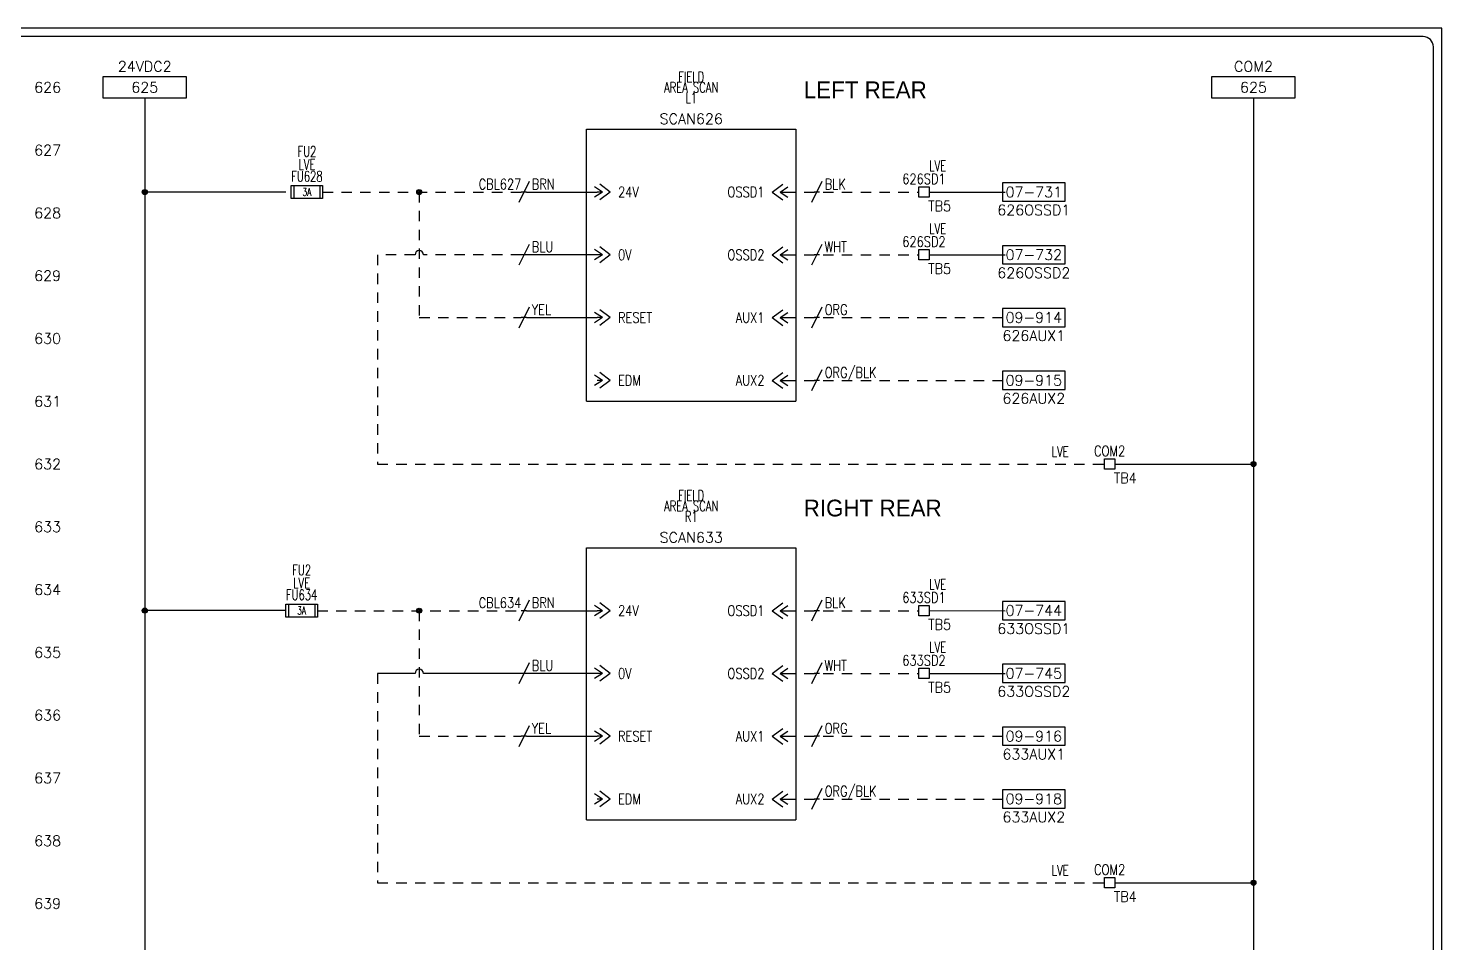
# Model space of a CAD drawing. Header units: inches. Extents: x 0 to 34.2, y 0 to 22.
# Drawn here: x 17.36 to 34.25, y 11.03 to 21.96 of the extents above; entities that cross this region are included whole.
import ezdxf
from ezdxf.enums import TextEntityAlignment as Align

# ---------------------------------------------------------------- set-up
doc = ezdxf.new("R2010")
doc.units = ezdxf.units.IN
doc.header["$MEASUREMENT"] = 0
doc.linetypes.add('HIDDEN2', pattern=[0.1875, 0.125, -0.0625])
for name, color, linetype in [('BLU_12AWG', 5, 'Continuous'), ('BLU_16AWG', 5, 'Continuous'), ('BLU_WHT_12AWG', 4, 'Continuous'), ('DESC', 150, 'Continuous'), ('LOC', 8, 'Continuous'), ('MISC', 7, 'Continuous'), ('PSYMS', 7, 'Continuous'), ('SYMS', 7, 'Continuous'), ('TAGS', 1, 'Continuous'), ('TERMS', 3, 'Continuous'), ('WIREREF', 50, 'Continuous'), ('WIRES', 7, 'Continuous'), ('XREF', 7, 'Continuous')]:
    doc.layers.add(name, color=color, linetype=linetype)
doc.styles.add('Fields', font='simplex.shx', dxfattribs={"height": 0.185})
doc.styles.add('HAND', font='HAND.shx')
doc.styles.add('WD', font='romans.shx', dxfattribs={"height": 0.185})

# ---------------------------------------------------------------- blocks, each defined once
blk = doc.blocks.new('RG_Master_Ver_4_2_2')
at = {"color": 3}
for p, q in [((34.028, 21.856), (0.25, 21.856)), ((34.15, 0.194), (34.15, 21.734))]:
    blk.add_line(p, q, dxfattribs=at)
blk.add_lwpolyline([(0, -0.044), (34.25, -0.044), (34.25, 21.956), (0, 21.956)], close=True, dxfattribs=at)
blk.add_arc((34.028, 21.734), 0.122, 0, 90, dxfattribs=at)
at = {"style": 'Fields'}
for tag, p in [('DESCRIPTION_3', (13.116, 1.307)), ('DRN_3', (15.472, 1.307)), ('CHK_3', (16.529, 1.307)), ('APP_3', (17.552, 1.307)), ('DATE_3', (18.829, 1.307)), ('DRAWING_DESC', (32.229, 1.246)), ('CUSTOMER', (28.997, 1.214)), ('DESCRIPTION_2', (13.116, 0.951)), ('DRN_2', (15.472, 0.951)), ('CHK_2', (16.529, 0.951)), ('APP_2', (17.552, 0.951)), ('DATE_2', (18.829, 0.951)), ('SIZE', (30.715, 0.894)), ('DRAWING_#', (32.125, 0.894)), ('REV', (33.543, 0.894)), ('DESCRIPTION_1', (13.116, 0.596)), ('DRN_1', (15.472, 0.596)), ('CHK_1', (16.529, 0.596)), ('APP_1', (17.552, 0.596)), ('DATE_1', (18.829, 0.596)), ('PROJECT_#', (28.981, 0.581)), ('DRN_BY', (30.875, 0.524)), ('CHK_BY', (31.762, 0.524)), ('APP_BY', (32.75, 0.524)), ('SCALE', (33.652, 0.524)), ('PROJECT_NAME', (29.021, 0.176)), ('SHEETNUM', (32.753, 0.176)), ('TTL_SHTS', (33.547, 0.176))]:
    blk.add_attdef(tag, text='', height=0.125, dxfattribs=at).set_placement(p, align=Align.CENTER)
at = {"style": 'Fields', "flags": 9}
blk.add_attdef('WD_TB', (9.953, 0.194), '', height=0.0638, dxfattribs=at)
blk = doc.blocks.new('WD_MLRH')
at = {"style": 'WD'}
blk.add_attdef('RUNGFIRST', text='', height=0.125, dxfattribs=at).set_placement((-0.25, 0), align=Align.MIDDLE_RIGHT)
at = {"style": 'WD', "flags": 1}
for tag, p in [('RUNGHORV', (-0.25, -0.127)), ('RUNGINC', (-0.25, -0.163)), ('WIRE-START', (-0.25, -0.356)), ('WIREMODE', (-0.25, -0.281)), ('RUNGDIST', (-0.25, -0.2)), ('RUNGCNT', (-0.25, -0.237)), ('WIREFMT', (-0.25, -0.321)), ('WIRE-GSUF', (-0.25, -0.396)), ('PH3SPACE', (-0.25, -0.437))]:
    blk.add_attdef(tag, text='', height=0.025, dxfattribs=at).set_placement(p, align=Align.RIGHT)
blk = doc.blocks.new('HDV1_014')
for p, q in [((-1.25, 0), (1.25, 0)), ((-1.25, -3.25), (-1.25, 0)), ((1.25, 0), (1.25, -3.25)), ((-0.969, -0.75), (-1.094, -0.656)), ((0.969, -0.75), (1.094, -0.656)), ((-1.062, -0.75), (-1.156, -0.688)), ((-1.062, -0.75), (-1.156, -0.812)), ((-1.062, -0.75), (-1.125, -0.75)), ((-0.969, -0.75), (-1.094, -0.844)), ((0.969, -0.75), (1.094, -0.844)), ((1.062, -0.75), (1.156, -0.688)), ((1.062, -0.75), (1.156, -0.812)), ((1.062, -0.75), (1.125, -0.75)), ((-1.062, -1.5), (-1.156, -1.438)), ((-1.062, -1.5), (-1.156, -1.562)), ((-1.062, -1.5), (-1.125, -1.5)), ((-0.969, -1.5), (-1.094, -1.406)), ((-0.969, -1.5), (-1.094, -1.594)), ((0.969, -1.5), (1.094, -1.406)), ((0.969, -1.5), (1.094, -1.594)), ((1.062, -1.5), (1.156, -1.438)), ((1.062, -1.5), (1.156, -1.562)), ((1.062, -1.5), (1.125, -1.5)), ((-1.062, -2.25), (-1.156, -2.188)), ((-0.969, -2.25), (-1.094, -2.156)), ((0.969, -2.25), (1.094, -2.156)), ((1.062, -2.25), (1.156, -2.188)), ((-1.062, -2.25), (-1.156, -2.312)), ((-1.062, -2.25), (-1.125, -2.25)), ((-0.969, -2.25), (-1.094, -2.344)), ((0.969, -2.25), (1.094, -2.344)), ((1.062, -2.25), (1.156, -2.312)), ((1.062, -2.25), (1.125, -2.25)), ((-1.062, -3), (-1.156, -2.938)), ((-1.062, -3), (-1.156, -3.062)), ((-1.062, -3), (-1.125, -3)), ((-0.969, -3), (-1.094, -2.906)), ((-0.969, -3), (-1.094, -3.094)), ((0.969, -3), (1.094, -2.906)), ((0.969, -3), (1.094, -3.094)), ((1.062, -3), (1.156, -2.938)), ((1.062, -3), (1.156, -3.062)), ((1.062, -3), (1.125, -3)), ((-1.25, -3.25), (1.25, -3.25))]:
    blk.add_line(p, q)
at = {"style": 'WD', "width": 0.7}
for tag, p in [('INST', (0, 0.75)), ('LOC', (0, 0.625)), ('DESC1', (0, 0.5)), ('DESC2', (0, 0.375)), ('DESC3', (0, 0.25))]:
    blk.add_attdef(tag, text='', height=0.125, dxfattribs=at).set_placement(p, align=Align.MIDDLE_CENTER)
at = {"style": 'WD'}
blk.add_attdef('TAG1', text='', height=0.125, dxfattribs=at).set_placement((0, 0.125), align=Align.MIDDLE_CENTER)
at = {"style": 'WD', "flags": 9}
for tag, p in [('MFG', (0, -0.125)), ('ASSYCODE', (0, -0.375)), ('CAT', (0, -0.25)), ('FAMILY', (0, -0.5))]:
    blk.add_attdef(tag, text='', height=0.125, dxfattribs=at).set_placement(p, align=Align.MIDDLE_CENTER)
at = {"style": 'WD', "flags": 1}
for tag, p in [('X4TERM01', (-1.125, -0.75)), ('X1TERM10', (1.125, -0.75)), ('X4TERM02', (-1.125, -1.5)), ('X1TERM11', (1.125, -1.5)), ('X4TERM03', (-1.125, -2.25)), ('X1TERM12', (1.125, -2.25)), ('X4TERM04', (-1.125, -3)), ('X1TERM13', (1.125, -3))]:
    blk.add_attdef(tag, p, '', height=0.005, dxfattribs=at)
at = {"style": 'WD', "width": 0.8}
for tag, p in [('TERM01', (-0.875, -0.75)), ('TERM02', (-0.875, -1.5)), ('TERM03', (-0.875, -2.25)), ('TERM04', (-0.875, -3))]:
    blk.add_attdef(tag, text='', height=0.125, dxfattribs=at).set_placement(p, align=Align.MIDDLE_LEFT)
for tag, p in [('TERM10', (0.875, -0.75)), ('TERM11', (0.875, -1.5)), ('TERM12', (0.875, -2.25)), ('TERM13', (0.875, -3))]:
    blk.add_attdef(tag, text='', height=0.125, dxfattribs=at).set_placement(p, align=Align.MIDDLE_RIGHT)
blk = doc.blocks.new('HW01')
for p, q in [((0.062, 0.125), (-0.062, -0.125)), ((0.031, 0), (-0.031, 0))]:
    blk.add_line(p, q)
at = {"style": 'WD', "width": 0.7, "flags": 1}
for tag, p in [('INST', (0, 0.357)), ('LOC', (0, 0.188)), ('DESC1', (0, -0.456)), ('XREF', (0, -0.3)), ('DESC2', (0, -0.613))]:
    blk.add_attdef(tag, text='', height=0.125, dxfattribs=at).set_placement(p, align=Align.CENTER)
at = {"style": 'WD', "width": 0.8}
blk.add_attdef('TAG1', text='', height=0.125, dxfattribs=at).set_placement((-0.031, 0.031), align=Align.RIGHT)
at = {"style": 'WD', "flags": 1}
for tag, p in [('X4TERM01', (-0.031, 0)), ('X1TERM01', (0.031, 0))]:
    blk.add_attdef(tag, p, '', height=0.0125, dxfattribs=at)
at = {"linetype": 'Continuous', "style": 'WD', "flags": 9}
blk.add_attdef('ASSYCODE', text='', height=0.01, dxfattribs=at).set_placement((0.029, 0.042), align=Align.CENTER)
at = {"style": 'WD'}
for tag, p in [('X2LINK', (0, 0.125)), ('X8LINK', (0, -0.125))]:
    blk.add_attdef(tag, p, '', height=0.01, dxfattribs=at)
at = {"style": 'WD', "flags": 9}
blk.add_attdef('FAMILY', text='', height=0.01, dxfattribs=at).set_placement((0.023, 0.118), align=Align.CENTER)
at = {"style": 'WD', "width": 0.8}
blk.add_attdef('RATING1', (0.094, 0.031), '', height=0.125, dxfattribs=at)
at = {"style": 'WD', "width": 0.8, "flags": 1}
blk.add_attdef('MFG', text='', height=0.0938, dxfattribs=at).set_placement((-0.125, -0.031), align=Align.TOP_RIGHT)
blk.add_attdef('CAT', text='', height=0.0938, dxfattribs=at).set_placement((0.031, -0.031), align=Align.TOP_LEFT)
blk = doc.blocks.new('HW02')
for p, q in [((0.062, 0.125), (-0.062, -0.125)), ((0.031, 0), (-0.031, 0))]:
    blk.add_line(p, q)
at = {"style": 'WD', "width": 0.7, "flags": 1}
for tag, p in [('INST', (0, 0.357)), ('LOC', (0, 0.188)), ('DESC1', (0, -0.456)), ('XREF', (0, -0.3)), ('DESC2', (0, -0.613))]:
    blk.add_attdef(tag, text='', height=0.125, dxfattribs=at).set_placement(p, align=Align.CENTER)
at = {"style": 'WD', "width": 0.8}
blk.add_attdef('TAG2', text='', height=0.125, dxfattribs=at).set_placement((-0.031, 0.031), align=Align.RIGHT)
at = {"style": 'WD', "flags": 1}
for tag, p in [('X4TERM01', (-0.031, 0)), ('X1TERM01', (0.031, 0))]:
    blk.add_attdef(tag, p, '', height=0.0125, dxfattribs=at)
at = {"style": 'WD'}
for tag, p in [('X2LINK', (0, 0.125)), ('X8LINK', (0, -0.125))]:
    blk.add_attdef(tag, p, '', height=0.01, dxfattribs=at)
at = {"style": 'WD', "flags": 9}
blk.add_attdef('FAMILY', text='', height=0.01, dxfattribs=at).set_placement((0.023, 0.118), align=Align.CENTER)
at = {"style": 'WD', "width": 0.8}
blk.add_attdef('RATING1', (0.094, 0.031), '', height=0.125, dxfattribs=at)
blk = doc.blocks.new('WDDOT')
for radius in [0.03, 0.0187, 0.00929]:
    blk.add_circle((0, 0), radius)
blk = doc.blocks.new('HA2D1_REF_1')
for p, q in [((0, 0.25), (0, 0)), ((1, 0.25), (0, 0.25)), ((1, 0), (1, 0.25)), ((0, 0), (1, 0))]:
    blk.add_line(p, q)
at = {"style": 'WD'}
for tag, p in [('DESC1', (0.5, 0.3125)), ('XREF', (0.5, 0.0625))]:
    blk.add_attdef(tag, text='', height=0.125, dxfattribs=at).set_placement(p, align=Align.CENTER)
at = {"style": 'WD', "flags": 1}
blk.add_attdef('SIGCODE', text='', height=0.125, dxfattribs=at).set_placement((0.5, -0.125), align=Align.CENTER)
blk = doc.blocks.new('HA2S1_REF1')
for p, q in [((0, 0.109), (0, -0.109)), ((0.75, 0.109), (0, 0.109)), ((0.75, -0.109), (0.75, 0.109)), ((0, -0.109), (0.75, -0.109))]:
    blk.add_line(p, q)
at = {"style": 'WD', "flags": 1}
blk.add_attdef('SIGCODE', (0.062, 0.158), '', height=0.125, dxfattribs=at)
at = {"style": 'WD'}
for tag, p in [('XREF', (0.375, -0.063)), ('DESC1', (0.375, -0.278))]:
    blk.add_attdef(tag, text='', height=0.125, dxfattribs=at).set_placement(p, align=Align.CENTER)
blk = doc.blocks.new('HT0W01')
for p, q in [((-0.062, 0.062), (0.062, 0.062)), ((-0.062, -0.062), (-0.062, 0.062)), ((0.062, 0.062), (0.062, -0.062)), ((0.062, -0.062), (-0.062, -0.062))]:
    blk.add_line(p, q)
at = {"style": 'WD'}
for tag, p, width in [('INST', (0.062, 0.42), 0.7), ('LOC', (0.062, 0.25), 0.7), ('DESC1', (0.05, -0.385), 0.8)]:
    blk.add_attdef(tag, p, '', height=0.125, dxfattribs=dict(at, width=width))
at = {"linetype": 'Continuous', "style": 'WD', "width": 0.8, "flags": 8}
blk.add_attdef('WIRENO', text='', height=0.125, dxfattribs=at).set_placement((0, 0.094), align=Align.CENTER)
at = {"style": 'WD', "flags": 1}
for tag, p, height in [('X4TERM01', (-0.062, 0), 0.0125), ('X4TERMDESC01', (-0.055, -0.023), 0.025), ('X2TERMDESC01', (-0.006, 0.029), 0.025), ('STRIPSEQ', (0, 0), 0.00125), ('X2TERM01', (0, 0.062), 0.0125), ('X1TERMDESC01', (0.039, 0.007), 0.025), ('X1TERM01', (0.062, 0), 0.0125), ('LINKTERM', (0, -0.002), 0.00125), ('X8TERM01', (0, -0.062), 0.0125), ('X8TERMDESC01', (0, -0.054), 0.025)]:
    blk.add_attdef(tag, p, '', height=height, dxfattribs=at)
at = {"linetype": 'Continuous', "style": 'WD'}
for tag, p, height, width, flags in [('TAGSTRIP', (0.05, -0.229), 0.125, 0.9, 8), ('CAT', (0.213, -0.406), 0.109, 0.8, 1), ('DESC2', (0.05, -0.541), 0.125, 0.8, 8), ('DESC3', (0.05, -0.698), 0.125, 0.8, 8)]:
    blk.add_attdef(tag, p, '', height=height, dxfattribs=dict(at, width=width, flags=flags))
at = {"linetype": 'Continuous', "style": 'WD', "width": 0.8, "flags": 1}
blk.add_attdef('MFG', text='', height=0.109, dxfattribs=at).set_placement((0.088, -0.406), align=Align.RIGHT)
at = {"style": 'WD', "width": 0.7, "flags": 1}
blk.add_attdef('ASSYCODE', (0.062, -0.281), '', height=0.01, dxfattribs=at)
blk = doc.blocks.new('HFU1')
for p, q in [((-0.188, -0.078), (-0.188, 0.078)), ((-0.188, 0.078), (0.188, 0.078)), ((-0.156, 0.078), (-0.156, -0.078)), ((0.156, 0.078), (0.156, -0.078)), ((0.188, 0.078), (0.188, -0.078)), ((0.188, -0.078), (-0.188, -0.078))]:
    blk.add_line(p, q)
at = {"style": 'WD', "width": 0.7}
for tag, p in [('INST', (0, 0.422)), ('LOC', (0, 0.266)), ('TAG1', (0, 0.125))]:
    blk.add_attdef(tag, text='', height=0.125, dxfattribs=at).set_placement(p, align=Align.CENTER)
at = {"linetype": 'Continuous', "style": 'WD', "flags": 9}
for tag, p in [('ASSYCODE', (0.157, 0.251)), ('MFG', (0.156, 0.083)), ('CAT', (0.156, 0.102))]:
    blk.add_attdef(tag, text='', height=0.01, dxfattribs=at).set_placement(p, align=Align.CENTER)
at = {"style": 'WD'}
for tag, p, height, flags in [('X4TERM01', (-0.188, 0), 0.0109, 1), ('FAMILY', (0.129, 0.108), 0.01, 9), ('X1TERM02', (0.188, 0), 0.0109, 1)]:
    blk.add_attdef(tag, p, '', height=height, dxfattribs=dict(at, flags=flags))
at = {"style": 'WD', "width": 0.7}
blk.add_attdef('RATING1', text='', height=0.0938, dxfattribs=at).set_placement((0, 0), align=Align.MIDDLE_CENTER)
at = {"style": 'WD'}
for tag, p in [('X2LINK', (0, 0.109)), ('X8LINK', (0, -0.109))]:
    blk.add_attdef(tag, p, '', height=0.01, dxfattribs=at)
at = {"linetype": 'Continuous', "style": 'WD', "width": 0.7, "flags": 8}
blk.add_attdef('TERM01', text='', height=0.1, dxfattribs=at).set_placement((-0.25, -0.016), align=Align.TOP_RIGHT)
blk.add_attdef('TERM02', text='', height=0.1, dxfattribs=at).set_placement((0.25, -0.016), align=Align.TOP_LEFT)
at = {"style": 'WD', "width": 0.7}
for tag, p in [('DESC1', (0.047, -0.234)), ('DESC2', (0.047, -0.391)), ('DESC3', (0.047, -0.547))]:
    blk.add_attdef(tag, text='', height=0.125, dxfattribs=at).set_placement(p, align=Align.MIDDLE_LEFT)

msp = doc.modelspace()

# ---------------------------------------------------------------- linework, layer by layer
at = {"layer": 'BLU_12AWG'}
for p, q in [((18.75, 21.125), (18.75, 2.5)), ((20.438, 20), (18.75, 20)), ((20.438, 15), (18.75, 15))]:
    msp.add_line(p, q, dxfattribs=at)
at = {"layer": 'BLU_16AWG'}
for p, q in [((28.125, 20), (29.031, 20)), ((28.125, 19.25), (29.031, 19.25)), ((28.125, 15), (29.031, 14.999)), ((28.125, 14.249), (29.031, 14.249))]:
    msp.add_line(p, q, dxfattribs=at)
at = {"layer": 'BLU_WHT_12AWG'}
for p, q in [((32, 21.125), (32, 2.5)), ((30.344, 16.75), (32, 16.75)), ((30.344, 11.749), (32, 11.749))]:
    msp.add_line(p, q, dxfattribs=at)
at = {"layer": 'WIRES', "linetype": 'HIDDEN2'}
for p, q in [((20.875, 20), (23.25, 20)), ((22.031, 20), (22.031, 18.5)), ((26.406, 20), (28, 20)), ((21.981, 19.25), (21.531, 19.25)), ((21.531, 19.25), (21.531, 16.75)), ((23.25, 19.25), (22.081, 19.25)), ((26.406, 19.25), (28, 19.25)), ((22.031, 18.5), (23.25, 18.5)), ((26.406, 18.5), (29, 18.5)), ((26.406, 17.75), (29, 17.75)), ((21.531, 16.75), (30.219, 16.75)), ((20.812, 14.998), (23.25, 14.998)), ((22.031, 14.999), (22.031, 13.499)), ((26.406, 14.999), (28, 14.999)), ((21.531, 14.249), (21.531, 11.749)), ((26.406, 14.249), (28, 14.25)), ((22.031, 13.499), (23.25, 13.499)), ((26.406, 13.499), (29, 13.5)), ((26.406, 12.749), (29, 12.749)), ((21.531, 11.749), (30.219, 11.749))]:
    msp.add_line(p, q, dxfattribs=at)
at = {"layer": 'WIRES'}
for p, q in [((23.312, 20), (24.156, 20)), ((24.156, 19.25), (23.312, 19.25)), ((23.312, 18.5), (24.156, 18.5)), ((23.312, 14.998), (24.156, 14.998)), ((21.981, 14.249), (21.531, 14.249)), ((23.25, 14.249), (22.081, 14.249)), ((24.156, 14.249), (23.312, 14.249)), ((23.312, 13.499), (24.156, 13.499))]:
    msp.add_line(p, q, dxfattribs=at)
for centre in [(22.031, 19.25), (22.031, 14.249)]:
    msp.add_arc(centre, 0.05, 0, 180, dxfattribs=at)

# ---------------------------------------------------------------- block references
msp.add_blockref('RG_Master_Ver_4_2_2', (0, 0))
msp.add_blockref('WD_MLRH', (18, 21.25)).add_auto_attribs({'RUNGFIRST': '626'})
at = {"layer": 'SYMS'}
ref = msp.add_blockref('HA2D1_REF_1', (18.25, 21.125), dxfattribs=at)
ref.add_attrib('XREF', '625', dxfattribs={"layer": 'XREF', "height": 0.125, "style": 'WD'}).set_placement((18.75, 21.188), align=Align.CENTER)
ref.add_attrib('DESC1', '24VDC2', dxfattribs={"layer": 'DESC', "height": 0.125, "style": 'WD'}).set_placement((18.75, 21.438), align=Align.CENTER)
ref = msp.add_blockref('HA2D1_REF_1', (31.5, 21.125), dxfattribs=at)
ref.add_attrib('XREF', '625', dxfattribs={"layer": 'XREF', "height": 0.125, "style": 'WD'}).set_placement((32, 21.188), align=Align.CENTER)
ref.add_attrib('DESC1', 'COM2', dxfattribs={"layer": 'DESC', "height": 0.125, "style": 'WD'}).set_placement((32, 21.438), align=Align.CENTER)
ref = msp.add_blockref('HDV1_014', (25.281, 20.75), dxfattribs=at)
ref.add_attrib('TERM10', 'OSSD1', dxfattribs={"layer": 'TERMS', "height": 0.125, "style": 'WD', "width": 0.8}).set_placement((26.156, 20), align=Align.MIDDLE_RIGHT)
ref.add_attrib('TERM01', '24V', dxfattribs={"layer": 'TERMS', "height": 0.125, "style": 'WD', "width": 0.8}).set_placement((24.406, 20), align=Align.MIDDLE_LEFT)
ref.add_attrib('TAG1', 'SCAN626', dxfattribs={"layer": 'TAGS', "height": 0.125, "style": 'WD'}).set_placement((25.281, 20.875), align=Align.MIDDLE_CENTER)
ref.add_attrib('DESC1', 'AREA SCAN', dxfattribs={"layer": 'DESC', "height": 0.125, "style": 'WD', "width": 0.7}).set_placement((25.281, 21.25), align=Align.MIDDLE_CENTER)
ref.add_attrib('DESC2', 'L1', dxfattribs={"layer": 'DESC', "height": 0.125, "style": 'WD', "width": 0.7}).set_placement((25.281, 21.125), align=Align.MIDDLE_CENTER)
ref.add_attrib('LOC', 'FIELD', dxfattribs={"layer": 'LOC', "height": 0.125, "style": 'WD', "width": 0.7}).set_placement((25.281, 21.375), align=Align.MIDDLE_CENTER)
ref.add_attrib('TERM11', 'OSSD2', dxfattribs={"layer": 'TERMS', "height": 0.125, "style": 'WD', "width": 0.8}).set_placement((26.156, 19.25), align=Align.MIDDLE_RIGHT)
ref.add_attrib('TERM12', 'AUX1', dxfattribs={"layer": 'TERMS', "height": 0.125, "style": 'WD', "width": 0.8}).set_placement((26.156, 18.5), align=Align.MIDDLE_RIGHT)
ref.add_attrib('TERM13', 'AUX2', dxfattribs={"layer": 'TERMS', "height": 0.125, "style": 'WD', "width": 0.8}).set_placement((26.156, 17.75), align=Align.MIDDLE_RIGHT)
ref.add_attrib('TERM02', '0V', dxfattribs={"layer": 'TERMS', "height": 0.125, "style": 'WD', "width": 0.8}).set_placement((24.406, 19.25), align=Align.MIDDLE_LEFT)
ref.add_attrib('TERM03', 'RESET', dxfattribs={"layer": 'TERMS', "height": 0.125, "style": 'WD', "width": 0.8}).set_placement((24.406, 18.5), align=Align.MIDDLE_LEFT)
ref.add_attrib('TERM04', 'EDM', dxfattribs={"layer": 'TERMS', "height": 0.125, "style": 'WD', "width": 0.8}).set_placement((24.406, 17.75), align=Align.MIDDLE_LEFT)
ref = msp.add_blockref('HFU1', (20.688, 20), dxfattribs=at)
ref.add_attrib('INST', 'FU2', dxfattribs={"layer": 'LOC', "height": 0.125, "style": 'WD', "width": 0.7}).set_placement((20.688, 20.422), align=Align.CENTER)
ref.add_attrib('RATING1', '3A', dxfattribs={"layer": 'MISC', "height": 0.0938, "style": 'WD', "width": 0.7}).set_placement((20.688, 20), align=Align.MIDDLE_CENTER)
ref.add_attrib('LOC', 'LVE', dxfattribs={"layer": 'LOC', "height": 0.125, "style": 'WD', "width": 0.7}).set_placement((20.688, 20.266), align=Align.CENTER)
ref.add_attrib('TAG1', 'FU628', dxfattribs={"layer": 'TAGS', "height": 0.125, "style": 'WD', "width": 0.7}).set_placement((20.688, 20.125), align=Align.CENTER)
ref = msp.add_blockref('HT0W01', (28.062, 20), dxfattribs=at)
ref.add_attrib('LOC', 'LVE', (28.125, 20.25), dxfattribs={"layer": 'LOC', "height": 0.125, "style": 'WD', "width": 0.7})
ref.add_attrib('WIRENO', '626SD1', dxfattribs={"layer": 'WIREREF', "linetype": 'Continuous', "height": 0.125, "style": 'WD', "width": 0.8, "flags": 8}).set_placement((28.062, 20.094), align=Align.CENTER)
ref.add_attrib('TAGSTRIP', 'TB5', (28.112, 19.771), dxfattribs={"layer": 'TAGS', "linetype": 'Continuous', "height": 0.125, "style": 'WD', "width": 0.9, "flags": 8})
ref = msp.add_blockref('HW01', (23.281, 20), dxfattribs=at)
ref.add_attrib('RATING1', 'BRN', (23.375, 20.032), dxfattribs={"layer": 'MISC', "height": 0.125, "style": 'WD', "width": 0.8})
ref.add_attrib('TAG1', 'CBL627', dxfattribs={"layer": 'TAGS', "height": 0.125, "style": 'WD', "width": 0.8}).set_placement((23.25, 20.032), align=Align.RIGHT)
ref = msp.add_blockref('HW02', (26.781, 20), dxfattribs=at)
ref.add_attrib('RATING1', 'BLK', (26.875, 20.032), dxfattribs={"layer": 'MISC', "height": 0.125, "style": 'WD', "width": 0.8})
ref = msp.add_blockref('HA2S1_REF1', (29, 20), dxfattribs=at)
ref.add_attrib('XREF', '07-731', dxfattribs={"layer": 'XREF', "height": 0.125, "style": 'WD'}).set_placement((29.375, 19.938), align=Align.CENTER)
ref.add_attrib('DESC1', '626OSSD1', dxfattribs={"layer": 'DESC', "height": 0.125, "style": 'WD'}).set_placement((29.375, 19.722), align=Align.CENTER)
for p in [(18.75, 20), (22.031, 20), (32, 16.75), (18.75, 15), (22.031, 14.999), (32, 11.749)]:
    msp.add_blockref('WDDOT', p, dxfattribs=at)
ref = msp.add_blockref('HT0W01', (28.062, 19.25), dxfattribs=at)
ref.add_attrib('LOC', 'LVE', (28.125, 19.5), dxfattribs={"layer": 'LOC', "height": 0.125, "style": 'WD', "width": 0.7})
ref.add_attrib('WIRENO', '626SD2', dxfattribs={"layer": 'WIREREF', "linetype": 'Continuous', "height": 0.125, "style": 'WD', "width": 0.8, "flags": 8}).set_placement((28.062, 19.344), align=Align.CENTER)
ref.add_attrib('TAGSTRIP', 'TB5', (28.112, 19.021), dxfattribs={"layer": 'TAGS', "linetype": 'Continuous', "height": 0.125, "style": 'WD', "width": 0.9, "flags": 8})
ref = msp.add_blockref('HW02', (23.281, 19.25), dxfattribs=at)
ref.add_attrib('RATING1', 'BLU', (23.375, 19.282), dxfattribs={"layer": 'MISC', "height": 0.125, "style": 'WD', "width": 0.8})
ref = msp.add_blockref('HW02', (26.781, 19.25), dxfattribs=at)
ref.add_attrib('RATING1', 'WHT', (26.875, 19.282), dxfattribs={"layer": 'MISC', "height": 0.125, "style": 'WD', "width": 0.8})
ref = msp.add_blockref('HA2S1_REF1', (29, 19.25), dxfattribs=at)
ref.add_attrib('XREF', '07-732', dxfattribs={"layer": 'XREF', "height": 0.125, "style": 'WD'}).set_placement((29.375, 19.188), align=Align.CENTER)
ref.add_attrib('DESC1', '626OSSD2', dxfattribs={"layer": 'DESC', "height": 0.125, "style": 'WD'}).set_placement((29.375, 18.972), align=Align.CENTER)
ref = msp.add_blockref('HW02', (23.281, 18.5), dxfattribs=at)
ref.add_attrib('RATING1', 'YEL', (23.375, 18.532), dxfattribs={"layer": 'MISC', "height": 0.125, "style": 'WD', "width": 0.8})
ref = msp.add_blockref('HW02', (26.781, 18.5), dxfattribs=at)
ref.add_attrib('RATING1', 'ORG', (26.875, 18.532), dxfattribs={"layer": 'MISC', "height": 0.125, "style": 'WD', "width": 0.8})
ref = msp.add_blockref('HA2S1_REF1', (29, 18.5), dxfattribs=at)
ref.add_attrib('XREF', '09-914', dxfattribs={"layer": 'XREF', "height": 0.125, "style": 'WD'}).set_placement((29.375, 18.438), align=Align.CENTER)
ref.add_attrib('DESC1', '626AUX1', dxfattribs={"layer": 'DESC', "height": 0.125, "style": 'WD'}).set_placement((29.375, 18.222), align=Align.CENTER)
ref = msp.add_blockref('HW02', (26.781, 17.75), dxfattribs=at)
ref.add_attrib('RATING1', 'ORG/BLK', (26.875, 17.782), dxfattribs={"layer": 'MISC', "height": 0.125, "style": 'WD', "width": 0.8})
ref = msp.add_blockref('HA2S1_REF1', (29, 17.75), dxfattribs=at)
ref.add_attrib('XREF', '09-915', dxfattribs={"layer": 'XREF', "height": 0.125, "style": 'WD'}).set_placement((29.375, 17.688), align=Align.CENTER)
ref.add_attrib('DESC1', '626AUX2', dxfattribs={"layer": 'DESC', "height": 0.125, "style": 'WD'}).set_placement((29.375, 17.472), align=Align.CENTER)
ref = msp.add_blockref('HT0W01', (30.281, 16.75), dxfattribs=at)
ref.add_attrib('LOC', 'LVE', (29.589, 16.835), dxfattribs={"layer": 'LOC', "height": 0.125, "style": 'WD', "width": 0.7})
ref.add_attrib('WIRENO', 'COM2', dxfattribs={"layer": 'WIREREF', "linetype": 'Continuous', "height": 0.125, "style": 'WD', "width": 0.8, "flags": 8}).set_placement((30.281, 16.844), align=Align.CENTER)
ref.add_attrib('TAGSTRIP', 'TB4', (30.331, 16.521), dxfattribs={"layer": 'TAGS', "linetype": 'Continuous', "height": 0.125, "style": 'WD', "width": 0.9, "flags": 8})
ref = msp.add_blockref('HDV1_014', (25.281, 15.749), dxfattribs=at)
ref.add_attrib('TERM10', 'OSSD1', dxfattribs={"layer": 'TERMS', "height": 0.125, "style": 'WD', "width": 0.8}).set_placement((26.156, 14.999), align=Align.MIDDLE_RIGHT)
ref.add_attrib('TERM01', '24V', dxfattribs={"layer": 'TERMS', "height": 0.125, "style": 'WD', "width": 0.8}).set_placement((24.406, 14.999), align=Align.MIDDLE_LEFT)
ref.add_attrib('TAG1', 'SCAN633', dxfattribs={"layer": 'TAGS', "height": 0.125, "style": 'WD'}).set_placement((25.281, 15.874), align=Align.MIDDLE_CENTER)
ref.add_attrib('DESC1', 'AREA SCAN', dxfattribs={"layer": 'DESC', "height": 0.125, "style": 'WD', "width": 0.7}).set_placement((25.281, 16.249), align=Align.MIDDLE_CENTER)
ref.add_attrib('DESC2', 'R1', dxfattribs={"layer": 'DESC', "height": 0.125, "style": 'WD', "width": 0.7}).set_placement((25.281, 16.124), align=Align.MIDDLE_CENTER)
ref.add_attrib('LOC', 'FIELD', dxfattribs={"layer": 'LOC', "height": 0.125, "style": 'WD', "width": 0.7}).set_placement((25.281, 16.374), align=Align.MIDDLE_CENTER)
ref.add_attrib('TERM11', 'OSSD2', dxfattribs={"layer": 'TERMS', "height": 0.125, "style": 'WD', "width": 0.8}).set_placement((26.156, 14.249), align=Align.MIDDLE_RIGHT)
ref.add_attrib('TERM12', 'AUX1', dxfattribs={"layer": 'TERMS', "height": 0.125, "style": 'WD', "width": 0.8}).set_placement((26.156, 13.499), align=Align.MIDDLE_RIGHT)
ref.add_attrib('TERM13', 'AUX2', dxfattribs={"layer": 'TERMS', "height": 0.125, "style": 'WD', "width": 0.8}).set_placement((26.156, 12.749), align=Align.MIDDLE_RIGHT)
ref.add_attrib('TERM02', '0V', dxfattribs={"layer": 'TERMS', "height": 0.125, "style": 'WD', "width": 0.8}).set_placement((24.406, 14.249), align=Align.MIDDLE_LEFT)
ref.add_attrib('TERM03', 'RESET', dxfattribs={"layer": 'TERMS', "height": 0.125, "style": 'WD', "width": 0.8}).set_placement((24.406, 13.499), align=Align.MIDDLE_LEFT)
ref.add_attrib('TERM04', 'EDM', dxfattribs={"layer": 'TERMS', "height": 0.125, "style": 'WD', "width": 0.8}).set_placement((24.406, 12.749), align=Align.MIDDLE_LEFT)
ref = msp.add_blockref('HFU1', (20.625, 15), dxfattribs=at)
ref.add_attrib('INST', 'FU2', dxfattribs={"layer": 'LOC', "height": 0.125, "style": 'WD', "width": 0.7}).set_placement((20.625, 15.422), align=Align.CENTER)
ref.add_attrib('RATING1', '3A', dxfattribs={"layer": 'MISC', "height": 0.0938, "style": 'WD', "width": 0.7}).set_placement((20.625, 15), align=Align.MIDDLE_CENTER)
ref.add_attrib('LOC', 'LVE', dxfattribs={"layer": 'LOC', "height": 0.125, "style": 'WD', "width": 0.7}).set_placement((20.625, 15.266), align=Align.CENTER)
ref.add_attrib('TAG1', 'FU634', dxfattribs={"layer": 'TAGS', "height": 0.125, "style": 'WD', "width": 0.7}).set_placement((20.625, 15.125), align=Align.CENTER)
ref = msp.add_blockref('HT0W01', (28.062, 15), dxfattribs=at)
ref.add_attrib('LOC', 'LVE', (28.125, 15.25), dxfattribs={"layer": 'LOC', "height": 0.125, "style": 'WD', "width": 0.7})
ref.add_attrib('WIRENO', '633SD1', dxfattribs={"layer": 'WIREREF', "linetype": 'Continuous', "height": 0.125, "style": 'WD', "width": 0.8, "flags": 8}).set_placement((28.062, 15.094), align=Align.CENTER)
ref.add_attrib('TAGSTRIP', 'TB5', (28.112, 14.771), dxfattribs={"layer": 'TAGS', "linetype": 'Continuous', "height": 0.125, "style": 'WD', "width": 0.9, "flags": 8})
ref = msp.add_blockref('HW01', (23.281, 14.999), dxfattribs=at)
ref.add_attrib('RATING1', 'BRN', (23.375, 15.031), dxfattribs={"layer": 'MISC', "height": 0.125, "style": 'WD', "width": 0.8})
ref.add_attrib('TAG1', 'CBL634', dxfattribs={"layer": 'TAGS', "height": 0.125, "style": 'WD', "width": 0.8}).set_placement((23.25, 15.031), align=Align.RIGHT)
ref = msp.add_blockref('HW02', (26.781, 14.999), dxfattribs=at)
ref.add_attrib('RATING1', 'BLK', (26.875, 15.031), dxfattribs={"layer": 'MISC', "height": 0.125, "style": 'WD', "width": 0.8})
ref = msp.add_blockref('HA2S1_REF1', (29, 15), dxfattribs=at)
ref.add_attrib('XREF', '07-744', dxfattribs={"layer": 'XREF', "height": 0.125, "style": 'WD'}).set_placement((29.375, 14.938), align=Align.CENTER)
ref.add_attrib('DESC1', '633OSSD1', dxfattribs={"layer": 'DESC', "height": 0.125, "style": 'WD'}).set_placement((29.375, 14.722), align=Align.CENTER)
ref = msp.add_blockref('HT0W01', (28.062, 14.25), dxfattribs=at)
ref.add_attrib('LOC', 'LVE', (28.125, 14.5), dxfattribs={"layer": 'LOC', "height": 0.125, "style": 'WD', "width": 0.7})
ref.add_attrib('WIRENO', '633SD2', dxfattribs={"layer": 'WIREREF', "linetype": 'Continuous', "height": 0.125, "style": 'WD', "width": 0.8, "flags": 8}).set_placement((28.062, 14.344), align=Align.CENTER)
ref.add_attrib('TAGSTRIP', 'TB5', (28.112, 14.021), dxfattribs={"layer": 'TAGS', "linetype": 'Continuous', "height": 0.125, "style": 'WD', "width": 0.9, "flags": 8})
ref = msp.add_blockref('HW02', (23.281, 14.249), dxfattribs=at)
ref.add_attrib('RATING1', 'BLU', (23.375, 14.281), dxfattribs={"layer": 'MISC', "height": 0.125, "style": 'WD', "width": 0.8})
ref = msp.add_blockref('HW02', (26.781, 14.249), dxfattribs=at)
ref.add_attrib('RATING1', 'WHT', (26.875, 14.281), dxfattribs={"layer": 'MISC', "height": 0.125, "style": 'WD', "width": 0.8})
ref = msp.add_blockref('HA2S1_REF1', (29, 14.25), dxfattribs=at)
ref.add_attrib('XREF', '07-745', dxfattribs={"layer": 'XREF', "height": 0.125, "style": 'WD'}).set_placement((29.375, 14.188), align=Align.CENTER)
ref.add_attrib('DESC1', '633OSSD2', dxfattribs={"layer": 'DESC', "height": 0.125, "style": 'WD'}).set_placement((29.375, 13.972), align=Align.CENTER)
ref = msp.add_blockref('HW02', (23.281, 13.499), dxfattribs=at)
ref.add_attrib('RATING1', 'YEL', (23.375, 13.531), dxfattribs={"layer": 'MISC', "height": 0.125, "style": 'WD', "width": 0.8})
ref = msp.add_blockref('HW02', (26.781, 13.499), dxfattribs=at)
ref.add_attrib('RATING1', 'ORG', (26.875, 13.531), dxfattribs={"layer": 'MISC', "height": 0.125, "style": 'WD', "width": 0.8})
ref = msp.add_blockref('HA2S1_REF1', (29, 13.5), dxfattribs=at)
ref.add_attrib('XREF', '09-916', dxfattribs={"layer": 'XREF', "height": 0.125, "style": 'WD'}).set_placement((29.375, 13.438), align=Align.CENTER)
ref.add_attrib('DESC1', '633AUX1', dxfattribs={"layer": 'DESC', "height": 0.125, "style": 'WD'}).set_placement((29.375, 13.222), align=Align.CENTER)
ref = msp.add_blockref('HW02', (26.781, 12.749), dxfattribs=at)
ref.add_attrib('RATING1', 'ORG/BLK', (26.875, 12.781), dxfattribs={"layer": 'MISC', "height": 0.125, "style": 'WD', "width": 0.8})
ref = msp.add_blockref('HA2S1_REF1', (29, 12.75), dxfattribs=at)
ref.add_attrib('XREF', '09-918', dxfattribs={"layer": 'XREF', "height": 0.125, "style": 'WD'}).set_placement((29.375, 12.688), align=Align.CENTER)
ref.add_attrib('DESC1', '633AUX2', dxfattribs={"layer": 'DESC', "height": 0.125, "style": 'WD'}).set_placement((29.375, 12.472), align=Align.CENTER)
ref = msp.add_blockref('HT0W01', (30.281, 11.749), dxfattribs=at)
ref.add_attrib('LOC', 'LVE', (29.589, 11.834), dxfattribs={"layer": 'LOC', "height": 0.125, "style": 'WD', "width": 0.7})
ref.add_attrib('WIRENO', 'COM2', dxfattribs={"layer": 'WIREREF', "linetype": 'Continuous', "height": 0.125, "style": 'WD', "width": 0.8, "flags": 8}).set_placement((30.281, 11.843), align=Align.CENTER)
ref.add_attrib('TAGSTRIP', 'TB4', (30.331, 11.521), dxfattribs={"layer": 'TAGS', "linetype": 'Continuous', "height": 0.125, "style": 'WD', "width": 0.9, "flags": 8})

# ---------------------------------------------------------------- texts
at = {"style": 'WD'}
for s, p in [('627', (17.75, 20.5)), ('628', (17.75, 19.75)), ('629', (17.75, 19)), ('630', (17.75, 18.25)), ('631', (17.75, 17.5)), ('632', (17.75, 16.75)), ('633', (17.75, 16)), ('634', (17.75, 15.25)), ('635', (17.75, 14.5)), ('636', (17.75, 13.75)), ('637', (17.75, 13)), ('638', (17.75, 12.25)), ('639', (17.75, 11.5))]:
    msp.add_text(s, height=0.125, dxfattribs=at).set_placement(p, align=Align.MIDDLE_RIGHT)
at = {"layer": 'PSYMS', "style": 'HAND'}
for s, p in [('LEFT REAR', (26.625, 21.221)), ('RIGHT REAR', (26.625, 16.225))]:
    msp.add_text(s, height=0.2, dxfattribs=at).set_placement(p, align=Align.MIDDLE_LEFT)

doc.saveas('drawing.dxf')
